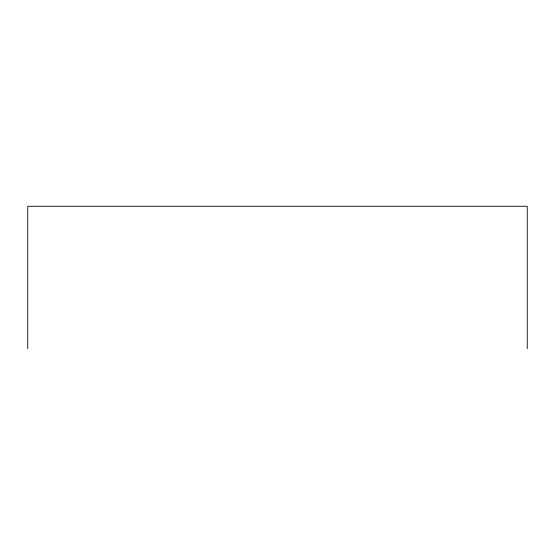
<?xml version="1.0" encoding="UTF-8"?>
<svg xmlns="http://www.w3.org/2000/svg" width="555" height="555" viewBox="0 0 555 555"><rect width="100%" height="100%" fill="white"/><g stroke="black" fill="none" stroke-linecap="round" stroke-linejoin="round"><path stroke-width="0.83" d="M527.25 348.713L527.25 206.287L27.75 206.287L27.75 348.713"/></g></svg>
